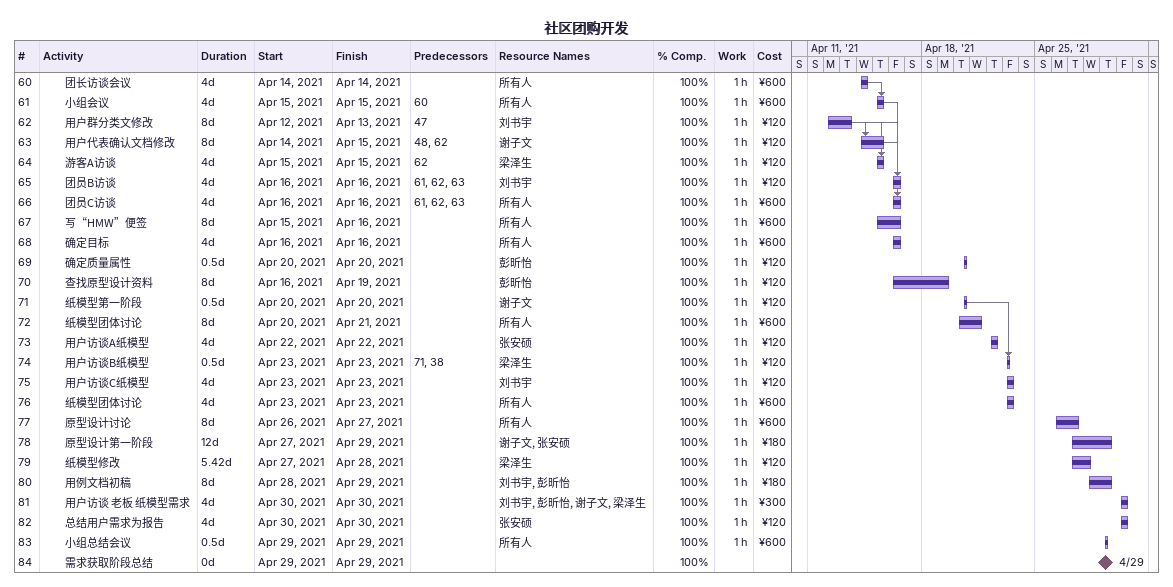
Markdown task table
社区团购开发

| ID | Level | Task | Duration | Start | Finish | Predecessors | Resources | % complete | Work (h) | Cost (¥) |
|---|---|---|---|---|---|---|---|---|---|---|
| 60 | 3 | 团长访谈会议 | 4d | 2021-04-14 | 2021-04-14 |  | 所有人 | 100 | 1 | 600 |
| 61 | 3 | 小组会议 | 4d | 2021-04-15 | 2021-04-15 | 60 | 所有人 | 100 | 1 | 600 |
| 62 | 3 | 用户群分类文修改 | 8d | 2021-04-12 | 2021-04-13 | 47 | 刘书宇 | 100 | 1 | 120 |
| 63 | 3 | 用户代表确认文档修改 | 8d | 2021-04-14 | 2021-04-15 | 48, 62 | 谢子文 | 100 | 1 | 120 |
| 64 | 3 | 游客A访谈 | 4d | 2021-04-15 | 2021-04-15 | 62 | 梁泽生 | 100 | 1 | 120 |
| 65 | 3 | 团员B访谈 | 4d | 2021-04-16 | 2021-04-16 | 61, 62, 63 | 刘书宇 | 100 | 1 | 120 |
| 66 | 3 | 团员C访谈 | 4d | 2021-04-16 | 2021-04-16 | 61, 62, 63 | 所有人 | 100 | 1 | 600 |
| 67 | 3 | 写“HMW”便签 | 8d | 2021-04-15 | 2021-04-16 |  | 所有人 | 100 | 1 | 600 |
| 68 | 3 | 确定目标 | 4d | 2021-04-16 | 2021-04-16 |  | 所有人 | 100 | 1 | 600 |
| 69 | 3 | 确定质量属性 | 0.5d | 2021-04-20 | 2021-04-20 |  | 彭昕怡 | 100 | 1 | 120 |
| 70 | 3 | 查找原型设计资料 | 8d | 2021-04-16 | 2021-04-19 |  | 彭昕怡 | 100 | 1 | 120 |
| 71 | 3 | 纸模型第一阶段 | 0.5d | 2021-04-20 | 2021-04-20 |  | 谢子文 | 100 | 1 | 120 |
| 72 | 3 | 纸模型团体讨论 | 8d | 2021-04-20 | 2021-04-21 |  | 所有人 | 100 | 1 | 600 |
| 73 | 3 | 用户访谈A纸模型 | 4d | 2021-04-22 | 2021-04-22 |  | 张安硕 | 100 | 1 | 120 |
| 74 | 3 | 用户访谈B纸模型 | 0.5d | 2021-04-23 | 2021-04-23 | 71, 38 | 梁泽生 | 100 | 1 | 120 |
| 75 | 3 | 用户访谈C纸模型 | 4d | 2021-04-23 | 2021-04-23 |  | 刘书宇 | 100 | 1 | 120 |
| 76 | 3 | 纸模型团体讨论 | 4d | 2021-04-23 | 2021-04-23 |  | 所有人 | 100 | 1 | 600 |
| 77 | 3 | 原型设计讨论 | 8d | 2021-04-26 | 2021-04-27 |  | 所有人 | 100 | 1 | 600 |
| 78 | 3 | 原型设计第一阶段 | 12d | 2021-04-27 | 2021-04-29 |  | 谢子文, 张安硕 | 100 | 1 | 180 |
| 79 | 3 | 纸模型修改 | 5.42d | 2021-04-27 | 2021-04-28 |  | 梁泽生 | 100 | 1 | 120 |
| 80 | 3 | 用例文档初稿 | 8d | 2021-04-28 | 2021-04-29 |  | 刘书宇, 彭昕怡 | 100 | 1 | 180 |
| 81 | 3 | 用户访谈 老板 纸模型需求 | 4d | 2021-04-30 | 2021-04-30 |  | 刘书宇, 彭昕怡, 谢子文, 梁泽生 | 100 | 1 | 300 |
| 82 | 3 | 总结用户需求为报告 | 4d | 2021-04-30 | 2021-04-30 |  | 张安硕 | 100 | 1 | 120 |
| 83 | 3 | 小组总结会议 | 0.5d | 2021-04-29 | 2021-04-29 |  | 所有人 | 100 | 1 | 600 |
| 84 | 3 | 需求获取阶段总结 | 0d | 2021-04-29 | 2021-04-29 |  |  | 100 |  |  |
